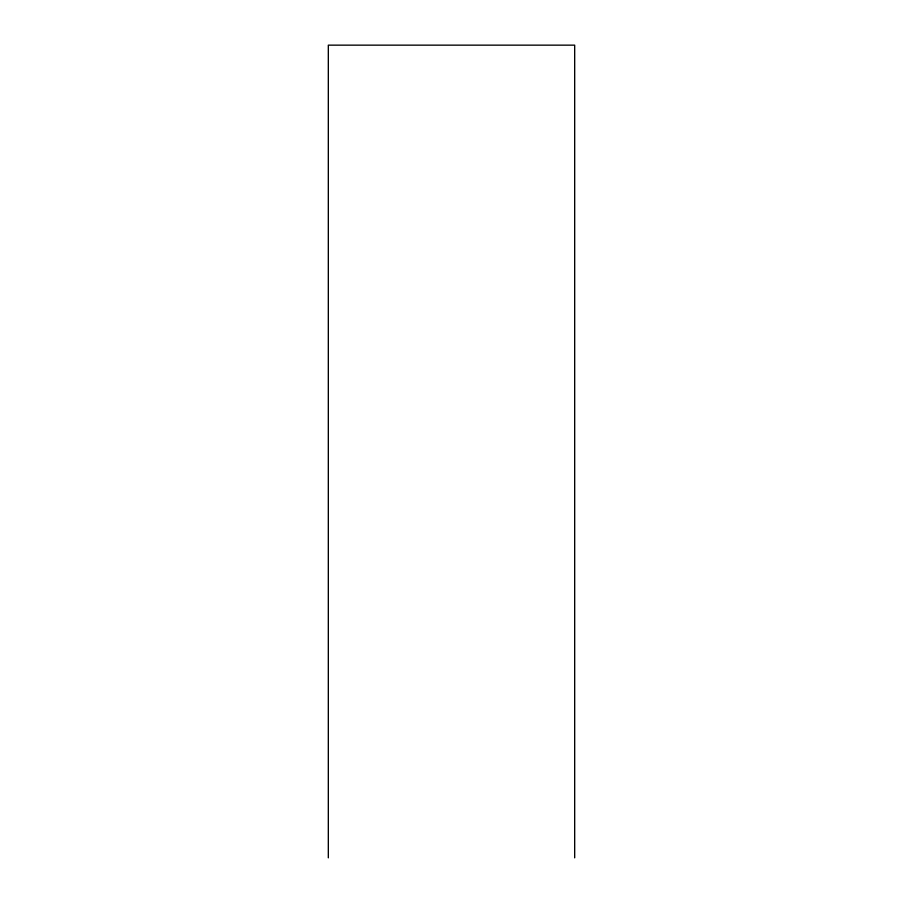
<?xml version="1.0" encoding="UTF-8"?>
<svg xmlns="http://www.w3.org/2000/svg" width="903" height="903" viewBox="0 0 903 903"><rect width="100%" height="100%" fill="white"/><g stroke="black" fill="none" stroke-linecap="round" stroke-linejoin="round"><path stroke-width="1.35" d="M574.68 857.85L574.68 45.15L328.32 45.15L328.32 857.85"/></g></svg>
